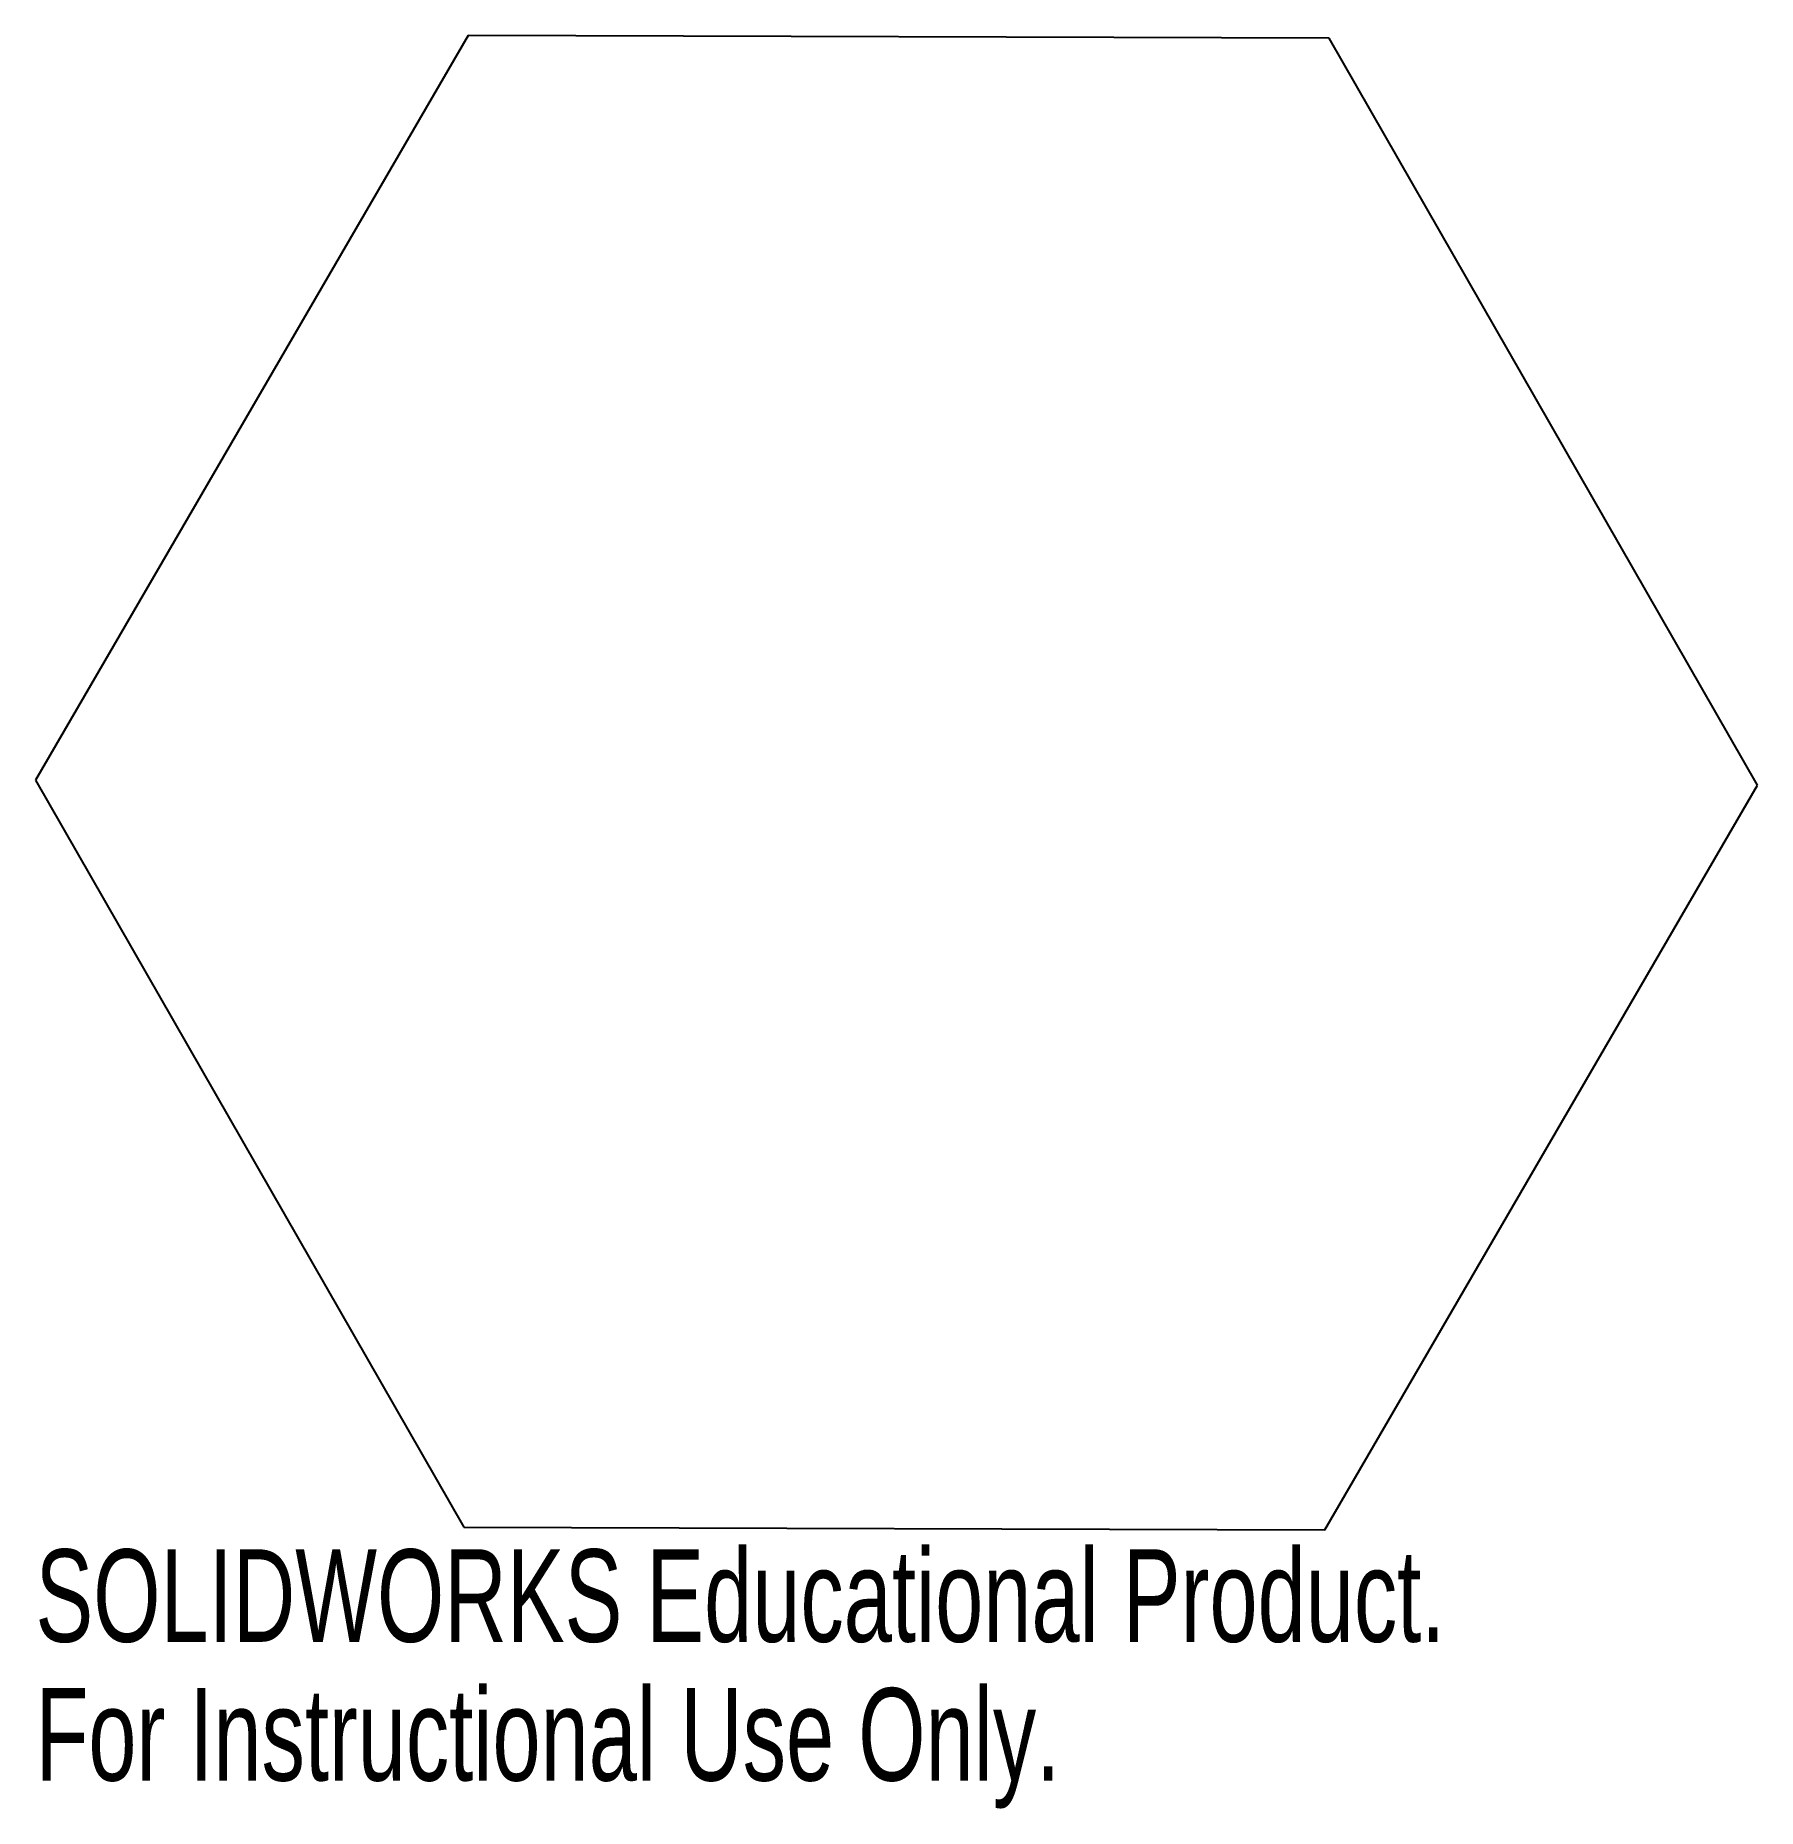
# Model space of a CAD drawing. Header units: millimetres. Extents: x -45 to 45, y -53.6 to 39.
import ezdxf

# ---------------------------------------------------------------- set-up
doc = ezdxf.new("R2010")
doc.units = ezdxf.units.MM
doc.styles.add('SLDTEXTSTYLE0', font='TXT', dxfattribs={"width": 0.7})

msp = doc.modelspace()

# ---------------------------------------------------------------- linework, layer by layer
at = {"color": 7, "linetype": 'Continuous'}
for p, q in [((-22.381, 39.04), (-45, 0.137)), ((22.619, 38.903), (-22.381, 39.04)), ((45, -0.137), (22.619, 38.903)), ((-45, 0.137), (-22.619, -38.903)), ((22.381, -39.04), (45, -0.137)), ((-22.619, -38.903), (22.381, -39.04))]:
    msp.add_line(p, q, dxfattribs=at)

# ---------------------------------------------------------------- texts
at = {"color": 7, "linetype": 'Continuous', "char_height": 4.83362, "attachment_point": 1, "style": 'SLDTEXTSTYLE0'}
for s, insert in [('SOLIDWORKS Educational Product.', (-45, -40.059)), ('For Instructional Use Only.', (-45, -47.31))]:
    msp.add_mtext(s, dxfattribs=dict(at, insert=insert))

doc.saveas('drawing.dxf')
